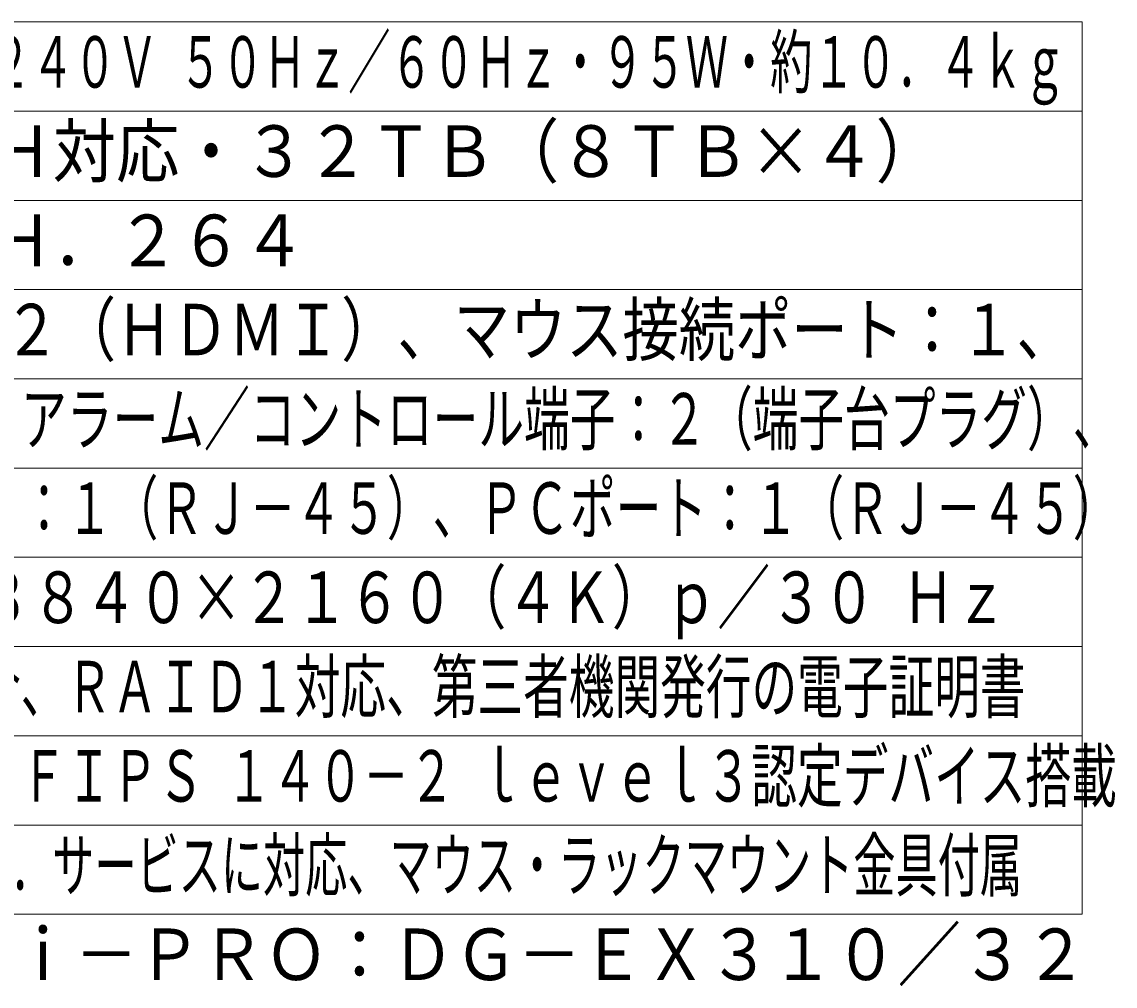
# Model space of a CAD drawing. Units: millimetres on the paper. Extents: x -62 to 64, y -59 to 59.
# Drawn here: x 3.1 to 64.3, y -58.5 to -4.5 of the extents above; entities that cross this region are included whole.
import ezdxf
from ezdxf.enums import TextEntityAlignment as Align

# ---------------------------------------------------------------- set-up
doc = ezdxf.new("R2010")
doc.units = ezdxf.units.MM
doc.layers.add('0-0_MOJI1', color=7, linetype='Continuous')
doc.layers.add('0-1_相当品', color=4, linetype='Continuous')
doc.layers.add('0-2_WAKU', color=4, linetype='Continuous', lineweight=9)
doc.styles.add('ＭＳ ゴシック', font='')
doc.styles.get('ＭＳ ゴシック').set_extended_font_data('MS Gothic')

msp = doc.modelspace()

# ---------------------------------------------------------------- linework, layer by layer
at = {"layer": '0-2_WAKU', "color": 3}
for p, q in [((-62.5, -4.5), (62.5, -4.5)), ((62.5, -54.5), (62.5, -4.5)), ((-62.5, -54.5), (62.5, -54.5))]:
    msp.add_line(p, q, dxfattribs=at)
at = {"layer": '0-2_WAKU'}
for p, q in [((-62.5, -9.5), (62.5, -9.5)), ((-62.5, -14.5), (62.5, -14.5)), ((-62.5, -19.5), (62.5, -19.5)), ((-62.5, -24.5), (62.5, -24.5)), ((62.5, -29.5), (-62.5, -29.5)), ((62.5, -34.5), (-62.5, -34.5)), ((62.5, -39.5), (-62.5, -39.5)), ((-62.5, -44.5), (62.5, -44.5)), ((-62.5, -49.5), (62.5, -49.5))]:
    msp.add_line(p, q, dxfattribs=at)

# ---------------------------------------------------------------- texts
at = {"layer": '0-0_MOJI1', "style": 'ＭＳ ゴシック'}
for s, height, width, p in [('ＡＣ１００Ｖ～ＡＣ２４０Ｖ ５０Ｈｚ／６０Ｈｚ・９５Ｗ・約１０．４ｋｇ', 2.889, 0.6, (-20, -9.055)), ('最大１２８ＣＨ対応・３２ＴＢ（８ＴＢ×４）', 2.889, 0.9, (-20, -14.055)), ('Ｈ．２６５、Ｈ．２６４', 2.889, 0.9, (-20, -19.055)), ('モニター端子：２（ＨＤＭＩ）、マウス接続ポート：１、', 2.889, 0.8, (-20, -24.055)), ('コピーポート：３、アラーム／コントロール端子：２（端子台プラグ）、', 2.889, 0.65, (-20, -29.055)), ('カメラ／ＰＣポート：１（ＲＪ－４５）、ＰＣポート：１（ＲＪ－４５）', 2.889, 0.65, (-20, -34.055)), ('メイン・サブ：３８４０×２１６０（４Ｋ）ｐ／３０ Ｈｚ', 2.889, 0.75, (-20, -39.055)), ('ＪＣ－ＳＴＡＲ適合、ＲＡＩＤ１対応、第三者機関発行の電子証明書', 2.886, 0.65, (-20, -44.055)), ('プリインストール、ＦＩＰＳ １４０－２ ｌｅｖｅｌ３認定デバイス搭載', 2.886, 0.65, (-20, -49.055)), ('ｉ－ＰＲＯ Ｒｅｍｏ．サービスに対応、マウス・ラックマウント金具付属', 2.886, 0.6, (-20, -54.055))]:
    msp.add_text(s, height=height, dxfattribs=dict(at, width=width)).set_placement(p, align=Align.BOTTOM_LEFT)
at = {"layer": '0-1_相当品', "style": 'ＭＳ ゴシック', "width": 0.9}
msp.add_text('ｉ－ＰＲＯ：ＤＧ－ＥＸ３１０／３２', height=2.889, dxfattribs=at).set_placement((2.5, -59.055), align=Align.BOTTOM_LEFT)

doc.saveas('drawing.dxf')
